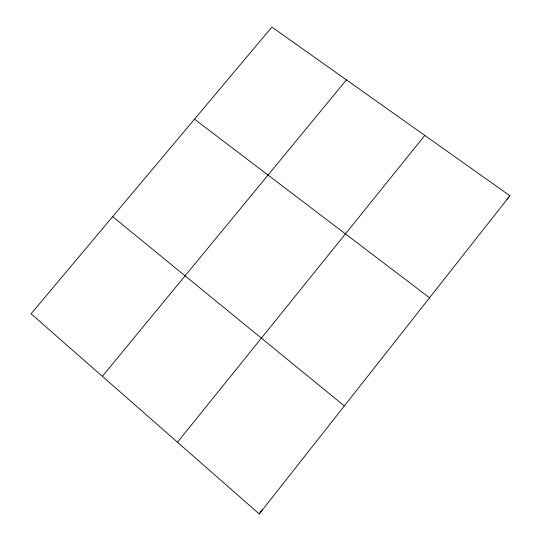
<?xml version="1.0" encoding="UTF-8"?>
<svg xmlns="http://www.w3.org/2000/svg" width="541" height="541" viewBox="0 0 541 541"><rect width="100%" height="100%" fill="white"/><g stroke="black" fill="none" stroke-linecap="round" stroke-linejoin="round"><path stroke-width="0.81" d="M259.247 513.95L509.92 195.761L271.88 27.05L31.08 313.794L259.247 513.95L262.142 509.602M177.489 442.227L424.8 135.433M102.364 376.326L346.409 79.872M506.822 199.338L509.92 195.761M194.496 119.196L429.54 297.787M112.656 216.657L344.346 405.926"/></g></svg>
